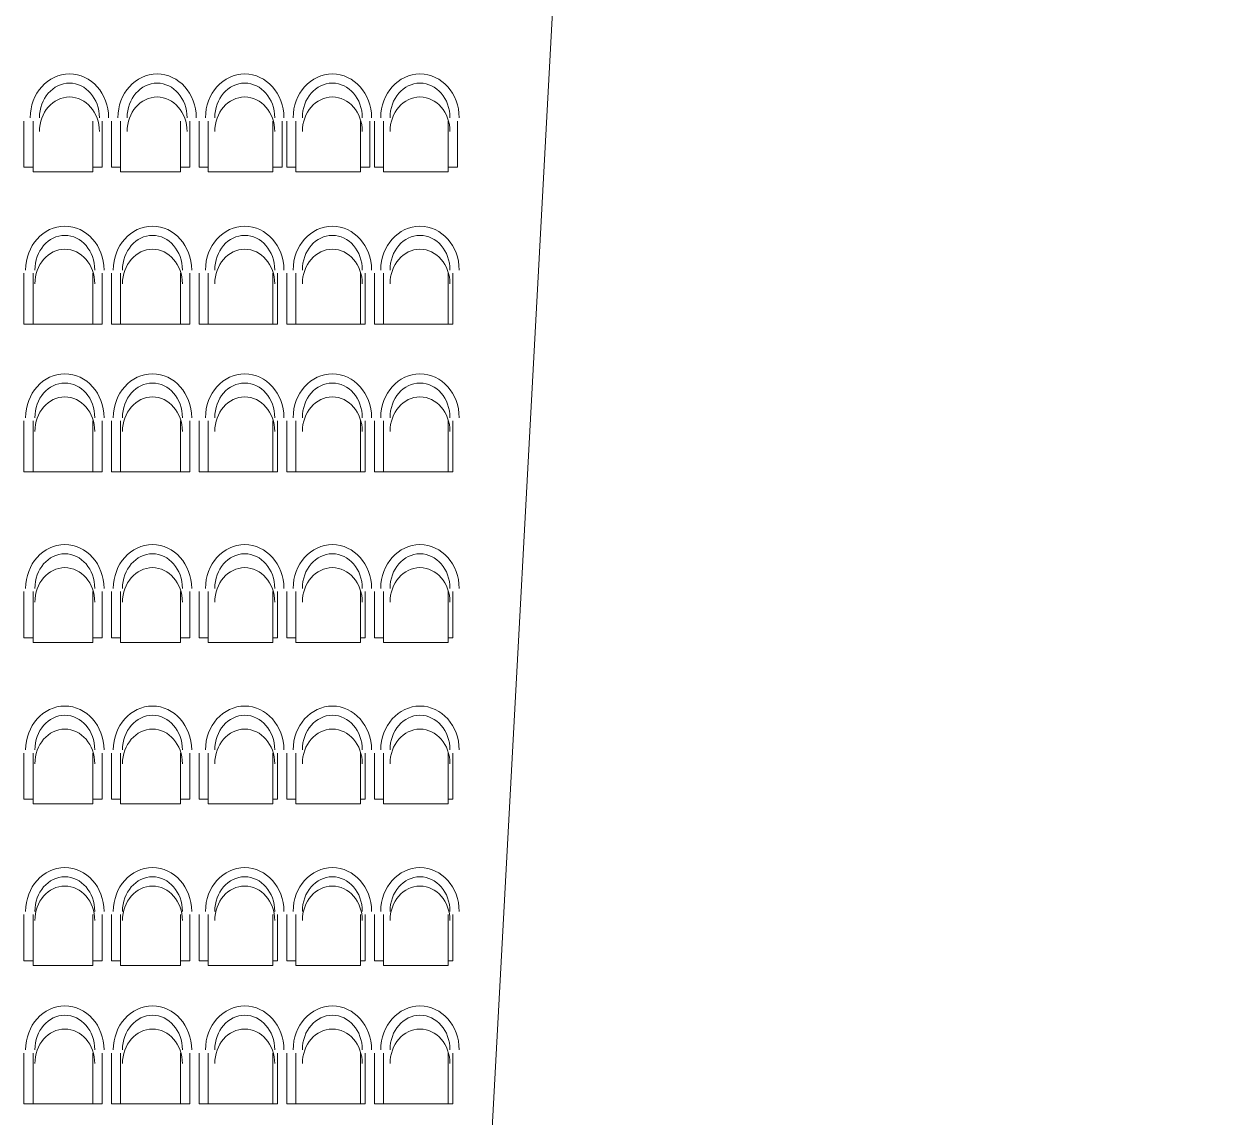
# Model space of a CAD drawing. Header units: inches. Extents: x 1969 to 240164, y 1364 to 46451.
# Drawn here: x 33285 to 34165, y 18268 to 19075 of the extents above; entities that cross this region are included whole.
import ezdxf

# ---------------------------------------------------------------- set-up
doc = ezdxf.new("R2010")
doc.units = ezdxf.units.IN
doc.header["$MEASUREMENT"] = 0
for name, color, linetype in [('PDF_0', 7, 'Continuous'), ('PDF_HAT', 7, 'Continuous'), ('PDF_ROAD', 7, 'Continuous')]:
    doc.layers.add(name, color=color, linetype=linetype)

msp = doc.modelspace()

# ---------------------------------------------------------------- linework, layer by layer
at = {"layer": 'PDF_0', "lineweight": 0}
for points in [[(33284.94, 19003.62), (33284.94, 18969.53), (33291.76, 18969.53)], [(33291.76, 19003.62), (33291.76, 18966.12), (33336.07, 18966.12), (33336.07, 19003.62)], [(33342.89, 19003.62), (33342.89, 18969.53), (33336.07, 18969.53)], [(33349.71, 19003.62), (33349.71, 18969.53), (33356.52, 18969.53)], [(33356.52, 19003.62), (33356.52, 18966.12), (33400.84, 18966.12), (33400.84, 19003.62)], [(33407.66, 19003.62), (33407.66, 18969.53), (33400.84, 18969.53)], [(33414.47, 19003.62), (33414.47, 18969.53), (33421.29, 18969.53)], [(33421.29, 19003.62), (33421.29, 18966.12), (33469.01, 18966.12), (33469.01, 19003.62)], [(33475.83, 19003.62), (33475.83, 18969.53), (33469.01, 18969.53)], [(33479.24, 19003.62), (33479.24, 18969.53), (33486.06, 18969.53)], [(33486.06, 19003.62), (33486.06, 18966.12), (33533.78, 18966.12), (33533.78, 19003.62)], [(33540.6, 19003.62), (33540.6, 18969.53), (33533.78, 18969.53)], [(33544, 19003.62), (33544, 18969.53), (33550.82, 18969.53)], [(33550.82, 19003.62), (33550.82, 18966.12), (33598.54, 18966.12), (33598.54, 19003.62)], [(33605.36, 19003.62), (33605.36, 18969.53), (33598.54, 18969.53)], [(33284.94, 18782.05), (33284.94, 18744.56), (33291.76, 18744.56)], [(33336.07, 18782.05), (33336.07, 18744.56), (33291.76, 18744.56), (33291.76, 18782.05)], [(33342.89, 18782.05), (33342.89, 18744.56), (33336.07, 18744.56)], [(33349.71, 18782.05), (33349.71, 18744.56), (33356.52, 18744.56)], [(33400.84, 18782.05), (33400.84, 18744.56), (33356.52, 18744.56), (33356.52, 18782.05)], [(33407.66, 18782.05), (33407.66, 18744.56), (33400.84, 18744.56)], [(33414.47, 18782.05), (33414.47, 18744.56), (33421.29, 18744.56)], [(33469.01, 18782.05), (33469.01, 18744.56), (33421.29, 18744.56), (33421.29, 18782.05)], [(33472.42, 18782.05), (33472.42, 18744.56), (33469.01, 18744.56)], [(33479.24, 18782.05), (33479.24, 18744.56), (33486.06, 18744.56)], [(33533.78, 18782.05), (33533.78, 18744.56), (33486.06, 18744.56), (33486.06, 18782.05)], [(33537.19, 18782.05), (33537.19, 18744.56), (33533.78, 18744.56)], [(33544, 18782.05), (33544, 18744.56), (33550.82, 18744.56)], [(33598.54, 18782.05), (33598.54, 18744.56), (33550.82, 18744.56), (33550.82, 18782.05)], [(33601.95, 18782.05), (33601.95, 18744.56), (33598.54, 18744.56)], [(33284.94, 18655.93), (33284.94, 18621.84), (33291.76, 18621.84)], [(33336.07, 18655.93), (33336.07, 18618.43), (33291.76, 18618.43), (33291.76, 18655.93)], [(33342.89, 18655.93), (33342.89, 18621.84), (33336.07, 18621.84)], [(33349.71, 18655.93), (33349.71, 18621.84), (33356.52, 18621.84)], [(33400.84, 18655.93), (33400.84, 18618.43), (33356.52, 18618.43), (33356.52, 18655.93)], [(33407.66, 18655.93), (33407.66, 18621.84), (33400.84, 18621.84)], [(33414.47, 18655.93), (33414.47, 18621.84), (33421.29, 18621.84)], [(33469.01, 18655.93), (33469.01, 18618.43), (33421.29, 18618.43), (33421.29, 18655.93)], [(33472.42, 18655.93), (33472.42, 18621.84), (33469.01, 18621.84)], [(33479.24, 18655.93), (33479.24, 18621.84), (33486.06, 18621.84)], [(33533.78, 18655.93), (33533.78, 18618.43), (33486.06, 18618.43), (33486.06, 18655.93)], [(33537.19, 18655.93), (33537.19, 18621.84), (33533.78, 18621.84)], [(33544, 18655.93), (33544, 18621.84), (33550.82, 18621.84)], [(33598.54, 18655.93), (33598.54, 18618.43), (33550.82, 18618.43), (33550.82, 18655.93)], [(33601.95, 18655.93), (33601.95, 18621.84), (33598.54, 18621.84)], [(33284.94, 18536.63), (33284.94, 18502.54), (33291.76, 18502.54)], [(33336.07, 18536.63), (33336.07, 18499.13), (33291.76, 18499.13), (33291.76, 18536.63)], [(33342.89, 18536.63), (33342.89, 18502.54), (33336.07, 18502.54)], [(33349.71, 18536.63), (33349.71, 18502.54), (33356.52, 18502.54)], [(33400.84, 18536.63), (33400.84, 18499.13), (33356.52, 18499.13), (33356.52, 18536.63)], [(33407.66, 18536.63), (33407.66, 18502.54), (33400.84, 18502.54)], [(33414.47, 18536.63), (33414.47, 18502.54), (33421.29, 18502.54)], [(33469.01, 18536.63), (33469.01, 18499.13), (33421.29, 18499.13), (33421.29, 18536.63)], [(33472.42, 18536.63), (33472.42, 18502.54), (33469.01, 18502.54)], [(33479.24, 18536.63), (33479.24, 18502.54), (33486.06, 18502.54)], [(33533.78, 18536.63), (33533.78, 18499.13), (33486.06, 18499.13), (33486.06, 18536.63)], [(33537.19, 18536.63), (33537.19, 18502.54), (33533.78, 18502.54)], [(33544, 18536.63), (33544, 18502.54), (33550.82, 18502.54)], [(33598.54, 18536.63), (33598.54, 18499.13), (33550.82, 18499.13), (33550.82, 18536.63)], [(33601.95, 18536.63), (33601.95, 18502.54), (33598.54, 18502.54)], [(33284.94, 18417.32), (33284.94, 18383.23), (33291.76, 18383.23)], [(33336.07, 18417.32), (33336.07, 18379.82), (33291.76, 18379.82), (33291.76, 18417.32)], [(33342.89, 18417.32), (33342.89, 18383.23), (33336.07, 18383.23)], [(33349.71, 18417.32), (33349.71, 18383.23), (33356.52, 18383.23)], [(33400.84, 18417.32), (33400.84, 18379.82), (33356.52, 18379.82), (33356.52, 18417.32)], [(33407.66, 18417.32), (33407.66, 18383.23), (33400.84, 18383.23)], [(33414.47, 18417.32), (33414.47, 18383.23), (33421.29, 18383.23)], [(33469.01, 18417.32), (33469.01, 18379.82), (33421.29, 18379.82), (33421.29, 18417.32)], [(33472.42, 18417.32), (33472.42, 18383.23), (33469.01, 18383.23)], [(33479.24, 18417.32), (33479.24, 18383.23), (33486.06, 18383.23)], [(33533.78, 18417.32), (33533.78, 18379.82), (33486.06, 18379.82), (33486.06, 18417.32)], [(33537.19, 18417.32), (33537.19, 18383.23), (33533.78, 18383.23)], [(33544, 18417.32), (33544, 18383.23), (33550.82, 18383.23)], [(33598.54, 18417.32), (33598.54, 18379.82), (33550.82, 18379.82), (33550.82, 18417.32)], [(33601.95, 18417.32), (33601.95, 18383.23), (33598.54, 18383.23)], [(33284.94, 18315.06), (33284.94, 18277.56), (33291.76, 18277.56)], [(33336.07, 18315.06), (33336.07, 18277.56), (33291.76, 18277.56), (33291.76, 18315.06)], [(33342.89, 18315.06), (33342.89, 18277.56), (33336.07, 18277.56)], [(33349.71, 18315.06), (33349.71, 18277.56), (33356.52, 18277.56)], [(33400.84, 18315.06), (33400.84, 18277.56), (33356.52, 18277.56), (33356.52, 18315.06)], [(33407.66, 18315.06), (33407.66, 18277.56), (33400.84, 18277.56)], [(33414.47, 18315.06), (33414.47, 18277.56), (33421.29, 18277.56)], [(33469.01, 18315.06), (33469.01, 18277.56), (33421.29, 18277.56), (33421.29, 18315.06)], [(33472.42, 18315.06), (33472.42, 18277.56), (33469.01, 18277.56)], [(33479.24, 18315.06), (33479.24, 18277.56), (33486.06, 18277.56)], [(33533.78, 18315.06), (33533.78, 18277.56), (33486.06, 18277.56), (33486.06, 18315.06)], [(33537.19, 18315.06), (33537.19, 18277.56), (33533.78, 18277.56)], [(33544, 18315.06), (33544, 18277.56), (33550.82, 18277.56)], [(33598.54, 18315.06), (33598.54, 18277.56), (33550.82, 18277.56), (33550.82, 18315.06)], [(33601.95, 18315.06), (33601.95, 18277.56), (33598.54, 18277.56)]]:
    msp.add_lwpolyline(points, dxfattribs=at)
for points in [[(33284.94, 18853.64), (33291.76, 18853.64), (33336.07, 18853.64), (33342.89, 18853.64), (33342.89, 18891.13), (33342.89, 18853.64), (33336.07, 18853.64), (33291.76, 18853.64), (33291.76, 18891.13), (33291.76, 18853.64), (33284.94, 18853.64), (33284.94, 18891.13)], [(33336.07, 18853.64), (33336.07, 18891.13)], [(33349.71, 18853.64), (33356.52, 18853.64), (33400.84, 18853.64), (33407.66, 18853.64), (33407.66, 18891.13), (33407.66, 18853.64), (33400.84, 18853.64), (33356.52, 18853.64), (33356.52, 18891.13), (33356.52, 18853.64), (33349.71, 18853.64), (33349.71, 18891.13)], [(33400.84, 18853.64), (33400.84, 18891.13)], [(33414.47, 18853.64), (33421.29, 18853.64), (33469.01, 18853.64), (33472.42, 18853.64), (33472.42, 18891.13), (33472.42, 18853.64), (33469.01, 18853.64), (33421.29, 18853.64), (33421.29, 18891.13), (33421.29, 18853.64), (33414.47, 18853.64), (33414.47, 18891.13)], [(33469.01, 18853.64), (33469.01, 18891.13)], [(33479.24, 18853.64), (33486.06, 18853.64), (33533.78, 18853.64), (33537.19, 18853.64), (33537.19, 18891.13), (33537.19, 18853.64), (33533.78, 18853.64), (33486.06, 18853.64), (33486.06, 18891.13), (33486.06, 18853.64), (33479.24, 18853.64), (33479.24, 18891.13)], [(33533.78, 18853.64), (33533.78, 18891.13)], [(33544, 18853.64), (33550.82, 18853.64), (33598.54, 18853.64), (33601.95, 18853.64), (33601.95, 18891.13), (33601.95, 18853.64), (33598.54, 18853.64), (33550.82, 18853.64), (33550.82, 18891.13), (33550.82, 18853.64), (33544, 18853.64), (33544, 18891.13)], [(33598.54, 18853.64), (33598.54, 18891.13)]]:
    msp.add_lwpolyline(points, close=True, dxfattribs=at)
for points in [[(33318.66, 19038.42), (33302.66, 19038.42), (33289.69, 19023.93), (33289.69, 19006.04)], [(33347.64, 19006.04), (33347.64, 19023.93), (33334.67, 19038.42), (33318.66, 19038.42)], [(33383.43, 19038.42), (33367.43, 19038.42), (33354.46, 19023.93), (33354.46, 19006.04)], [(33412.4, 19006.04), (33412.4, 19023.93), (33399.43, 19038.42), (33383.43, 19038.42)], [(33448.2, 19038.42), (33432.2, 19038.42), (33419.23, 19023.93), (33419.23, 19006.04)], [(33477.17, 19006.04), (33477.17, 19023.93), (33464.2, 19038.42), (33448.2, 19038.42)], [(33512.97, 19038.42), (33496.97, 19038.42), (33483.99, 19023.93), (33483.99, 19006.04)], [(33541.94, 19006.04), (33541.94, 19023.93), (33528.97, 19038.42), (33512.97, 19038.42)], [(33577.74, 19038.42), (33561.74, 19038.42), (33548.76, 19023.93), (33548.76, 19006.04)], [(33606.71, 19006.04), (33606.71, 19023.93), (33593.74, 19038.42), (33577.74, 19038.42)], [(33318.66, 19031.61), (33306.43, 19031.61), (33296.51, 19020.16), (33296.51, 19006.04)], [(33340.82, 19006.04), (33340.82, 19020.16), (33330.9, 19031.61), (33318.66, 19031.61)], [(33383.43, 19031.61), (33371.19, 19031.61), (33361.27, 19020.16), (33361.27, 19006.04)], [(33405.59, 19006.04), (33405.59, 19020.16), (33395.67, 19031.61), (33383.43, 19031.61)], [(33448.2, 19031.61), (33435.96, 19031.61), (33426.04, 19020.16), (33426.04, 19006.04)], [(33470.36, 19006.04), (33470.36, 19020.16), (33460.44, 19031.61), (33448.2, 19031.61)], [(33512.97, 19031.61), (33500.73, 19031.61), (33490.81, 19020.16), (33490.81, 19006.04)], [(33535.12, 19006.04), (33535.12, 19020.16), (33525.21, 19031.61), (33512.97, 19031.61)], [(33577.74, 19031.61), (33565.5, 19031.61), (33555.58, 19020.16), (33555.58, 19006.04)], [(33599.89, 19006.04), (33599.89, 19020.16), (33589.97, 19031.61), (33577.74, 19031.61)], [(33318.66, 19021.38), (33306.43, 19021.38), (33296.51, 19009.93), (33296.51, 18995.81)], [(33340.82, 18995.81), (33340.82, 19009.93), (33330.9, 19021.38), (33318.66, 19021.38)], [(33383.43, 19021.38), (33371.19, 19021.38), (33361.27, 19009.93), (33361.27, 18995.81)], [(33405.59, 18995.81), (33405.59, 19009.93), (33395.67, 19021.38), (33383.43, 19021.38)], [(33448.2, 19021.38), (33435.96, 19021.38), (33426.04, 19009.93), (33426.04, 18995.81)], [(33470.36, 18995.81), (33470.36, 19009.93), (33460.44, 19021.38), (33448.2, 19021.38)], [(33512.97, 19021.38), (33500.73, 19021.38), (33490.81, 19009.93), (33490.81, 18995.81)], [(33535.12, 18995.81), (33535.12, 19009.93), (33525.21, 19021.38), (33512.97, 19021.38)], [(33577.74, 19021.38), (33565.5, 19021.38), (33555.58, 19009.93), (33555.58, 18995.81)], [(33599.89, 18995.81), (33599.89, 19009.93), (33589.97, 19021.38), (33577.74, 19021.38)], [(33315.26, 18925.93), (33299.25, 18925.93), (33286.28, 18911.43), (33286.28, 18893.55)], [(33315.26, 18925.93), (33299.25, 18925.93), (33286.28, 18911.43), (33286.28, 18893.55)], [(33344.23, 18893.55), (33344.23, 18911.43), (33331.26, 18925.93), (33315.26, 18925.93)], [(33344.23, 18893.55), (33344.23, 18911.43), (33331.26, 18925.93), (33315.26, 18925.93)], [(33380.03, 18925.93), (33364.02, 18925.93), (33351.05, 18911.43), (33351.05, 18893.55)], [(33380.03, 18925.93), (33364.02, 18925.93), (33351.05, 18911.43), (33351.05, 18893.55)], [(33409, 18893.55), (33409, 18911.43), (33396.03, 18925.93), (33380.03, 18925.93)], [(33409, 18893.55), (33409, 18911.43), (33396.03, 18925.93), (33380.03, 18925.93)], [(33448.2, 18925.93), (33432.2, 18925.93), (33419.23, 18911.43), (33419.23, 18893.55)], [(33448.2, 18925.93), (33432.2, 18925.93), (33419.23, 18911.43), (33419.23, 18893.55)], [(33477.17, 18893.55), (33477.17, 18911.43), (33464.2, 18925.93), (33448.2, 18925.93)], [(33477.17, 18893.55), (33477.17, 18911.43), (33464.2, 18925.93), (33448.2, 18925.93)], [(33512.97, 18925.93), (33496.97, 18925.93), (33483.99, 18911.43), (33483.99, 18893.55)], [(33512.97, 18925.93), (33496.97, 18925.93), (33483.99, 18911.43), (33483.99, 18893.55)], [(33541.94, 18893.55), (33541.94, 18911.43), (33528.97, 18925.93), (33512.97, 18925.93)], [(33541.94, 18893.55), (33541.94, 18911.43), (33528.97, 18925.93), (33512.97, 18925.93)], [(33577.74, 18925.93), (33561.74, 18925.93), (33548.76, 18911.43), (33548.76, 18893.55)], [(33577.74, 18925.93), (33561.74, 18925.93), (33548.76, 18911.43), (33548.76, 18893.55)], [(33606.71, 18893.55), (33606.71, 18911.43), (33593.74, 18925.93), (33577.74, 18925.93)], [(33606.71, 18893.55), (33606.71, 18911.43), (33593.74, 18925.93), (33577.74, 18925.93)], [(33315.26, 18919.11), (33303.02, 18919.11), (33293.1, 18907.67), (33293.1, 18893.55)], [(33315.26, 18919.11), (33303.02, 18919.11), (33293.1, 18907.67), (33293.1, 18893.55)], [(33337.41, 18893.55), (33337.41, 18907.67), (33327.49, 18919.11), (33315.26, 18919.11)], [(33337.41, 18893.55), (33337.41, 18907.67), (33327.49, 18919.11), (33315.26, 18919.11)], [(33380.03, 18919.11), (33367.79, 18919.11), (33357.87, 18907.67), (33357.87, 18893.55)], [(33380.03, 18919.11), (33367.79, 18919.11), (33357.87, 18907.67), (33357.87, 18893.55)], [(33402.18, 18893.55), (33402.18, 18907.67), (33392.26, 18919.11), (33380.03, 18919.11)], [(33402.18, 18893.55), (33402.18, 18907.67), (33392.26, 18919.11), (33380.03, 18919.11)], [(33448.2, 18919.11), (33435.96, 18919.11), (33426.04, 18907.67), (33426.04, 18893.55)], [(33448.2, 18919.11), (33435.96, 18919.11), (33426.04, 18907.67), (33426.04, 18893.55)], [(33470.36, 18893.55), (33470.36, 18907.67), (33460.44, 18919.11), (33448.2, 18919.11)], [(33470.36, 18893.55), (33470.36, 18907.67), (33460.44, 18919.11), (33448.2, 18919.11)], [(33512.97, 18919.11), (33500.73, 18919.11), (33490.81, 18907.67), (33490.81, 18893.55)], [(33512.97, 18919.11), (33500.73, 18919.11), (33490.81, 18907.67), (33490.81, 18893.55)], [(33535.12, 18893.55), (33535.12, 18907.67), (33525.21, 18919.11), (33512.97, 18919.11)], [(33535.12, 18893.55), (33535.12, 18907.67), (33525.21, 18919.11), (33512.97, 18919.11)], [(33577.74, 18919.11), (33565.5, 18919.11), (33555.58, 18907.67), (33555.58, 18893.55)], [(33577.74, 18919.11), (33565.5, 18919.11), (33555.58, 18907.67), (33555.58, 18893.55)], [(33599.89, 18893.55), (33599.89, 18907.67), (33589.97, 18919.11), (33577.74, 18919.11)], [(33599.89, 18893.55), (33599.89, 18907.67), (33589.97, 18919.11), (33577.74, 18919.11)], [(33315.26, 18908.89), (33303.02, 18908.89), (33293.1, 18897.44), (33293.1, 18883.32)], [(33315.26, 18908.89), (33303.02, 18908.89), (33293.1, 18897.44), (33293.1, 18883.32)], [(33337.41, 18883.32), (33337.41, 18897.44), (33327.49, 18908.89), (33315.26, 18908.89)], [(33337.41, 18883.32), (33337.41, 18897.44), (33327.49, 18908.89), (33315.26, 18908.89)], [(33380.03, 18908.89), (33367.79, 18908.89), (33357.87, 18897.44), (33357.87, 18883.32)], [(33380.03, 18908.89), (33367.79, 18908.89), (33357.87, 18897.44), (33357.87, 18883.32)], [(33402.18, 18883.32), (33402.18, 18897.44), (33392.26, 18908.89), (33380.03, 18908.89)], [(33402.18, 18883.32), (33402.18, 18897.44), (33392.26, 18908.89), (33380.03, 18908.89)], [(33448.2, 18908.89), (33435.96, 18908.89), (33426.04, 18897.44), (33426.04, 18883.32)], [(33448.2, 18908.89), (33435.96, 18908.89), (33426.04, 18897.44), (33426.04, 18883.32)], [(33470.36, 18883.32), (33470.36, 18897.44), (33460.44, 18908.89), (33448.2, 18908.89)], [(33470.36, 18883.32), (33470.36, 18897.44), (33460.44, 18908.89), (33448.2, 18908.89)], [(33512.97, 18908.89), (33500.73, 18908.89), (33490.81, 18897.44), (33490.81, 18883.32)], [(33512.97, 18908.89), (33500.73, 18908.89), (33490.81, 18897.44), (33490.81, 18883.32)], [(33535.12, 18883.32), (33535.12, 18897.44), (33525.21, 18908.89), (33512.97, 18908.89)], [(33535.12, 18883.32), (33535.12, 18897.44), (33525.21, 18908.89), (33512.97, 18908.89)], [(33577.74, 18908.89), (33565.5, 18908.89), (33555.58, 18897.44), (33555.58, 18883.32)], [(33577.74, 18908.89), (33565.5, 18908.89), (33555.58, 18897.44), (33555.58, 18883.32)], [(33599.89, 18883.32), (33599.89, 18897.44), (33589.97, 18908.89), (33577.74, 18908.89)], [(33599.89, 18883.32), (33599.89, 18897.44), (33589.97, 18908.89), (33577.74, 18908.89)], [(33315.26, 18816.85), (33299.25, 18816.85), (33286.28, 18802.35), (33286.28, 18784.47)], [(33315.26, 18810.03), (33303.02, 18810.03), (33293.1, 18798.59), (33293.1, 18784.47)], [(33344.23, 18784.47), (33344.23, 18802.35), (33331.26, 18816.85), (33315.26, 18816.85)], [(33337.41, 18784.47), (33337.41, 18798.59), (33327.49, 18810.03), (33315.26, 18810.03)], [(33380.03, 18816.85), (33364.02, 18816.85), (33351.05, 18802.35), (33351.05, 18784.47)], [(33380.03, 18810.03), (33367.79, 18810.03), (33357.87, 18798.59), (33357.87, 18784.47)], [(33409, 18784.47), (33409, 18802.35), (33396.03, 18816.85), (33380.03, 18816.85)], [(33402.18, 18784.47), (33402.18, 18798.59), (33392.26, 18810.03), (33380.03, 18810.03)], [(33448.2, 18816.85), (33432.2, 18816.85), (33419.23, 18802.35), (33419.23, 18784.47)], [(33448.2, 18810.03), (33435.96, 18810.03), (33426.04, 18798.59), (33426.04, 18784.47)], [(33477.17, 18784.47), (33477.17, 18802.35), (33464.2, 18816.85), (33448.2, 18816.85)], [(33470.36, 18784.47), (33470.36, 18798.59), (33460.44, 18810.03), (33448.2, 18810.03)], [(33512.97, 18816.85), (33496.97, 18816.85), (33483.99, 18802.35), (33483.99, 18784.47)], [(33512.97, 18810.03), (33500.73, 18810.03), (33490.81, 18798.59), (33490.81, 18784.47)], [(33541.94, 18784.47), (33541.94, 18802.35), (33528.97, 18816.85), (33512.97, 18816.85)], [(33535.12, 18784.47), (33535.12, 18798.59), (33525.21, 18810.03), (33512.97, 18810.03)], [(33577.74, 18816.85), (33561.74, 18816.85), (33548.76, 18802.35), (33548.76, 18784.47)], [(33577.74, 18810.03), (33565.5, 18810.03), (33555.58, 18798.59), (33555.58, 18784.47)], [(33606.71, 18784.47), (33606.71, 18802.35), (33593.74, 18816.85), (33577.74, 18816.85)], [(33599.89, 18784.47), (33599.89, 18798.59), (33589.97, 18810.03), (33577.74, 18810.03)], [(33315.26, 18799.81), (33303.02, 18799.81), (33293.1, 18788.36), (33293.1, 18774.24)], [(33337.41, 18774.24), (33337.41, 18788.36), (33327.49, 18799.81), (33315.26, 18799.81)], [(33380.03, 18799.81), (33367.79, 18799.81), (33357.87, 18788.36), (33357.87, 18774.24)], [(33402.18, 18774.24), (33402.18, 18788.36), (33392.26, 18799.81), (33380.03, 18799.81)], [(33448.2, 18799.81), (33435.96, 18799.81), (33426.04, 18788.36), (33426.04, 18774.24)], [(33470.36, 18774.24), (33470.36, 18788.36), (33460.44, 18799.81), (33448.2, 18799.81)], [(33512.97, 18799.81), (33500.73, 18799.81), (33490.81, 18788.36), (33490.81, 18774.24)], [(33535.12, 18774.24), (33535.12, 18788.36), (33525.21, 18799.81), (33512.97, 18799.81)], [(33577.74, 18799.81), (33565.5, 18799.81), (33555.58, 18788.36), (33555.58, 18774.24)], [(33599.89, 18774.24), (33599.89, 18788.36), (33589.97, 18799.81), (33577.74, 18799.81)], [(33315.26, 18690.72), (33299.25, 18690.72), (33286.28, 18676.22), (33286.28, 18658.34)], [(33344.23, 18658.34), (33344.23, 18676.22), (33331.26, 18690.72), (33315.26, 18690.72)], [(33380.03, 18690.72), (33364.02, 18690.72), (33351.05, 18676.22), (33351.05, 18658.34)], [(33409, 18658.34), (33409, 18676.22), (33396.03, 18690.72), (33380.03, 18690.72)], [(33448.2, 18690.72), (33432.2, 18690.72), (33419.23, 18676.22), (33419.23, 18658.34)], [(33477.17, 18658.34), (33477.17, 18676.22), (33464.2, 18690.72), (33448.2, 18690.72)], [(33512.97, 18690.72), (33496.97, 18690.72), (33483.99, 18676.22), (33483.99, 18658.34)], [(33541.94, 18658.34), (33541.94, 18676.22), (33528.97, 18690.72), (33512.97, 18690.72)], [(33577.74, 18690.72), (33561.74, 18690.72), (33548.76, 18676.22), (33548.76, 18658.34)], [(33606.71, 18658.34), (33606.71, 18676.22), (33593.74, 18690.72), (33577.74, 18690.72)], [(33315.26, 18683.9), (33303.02, 18683.9), (33293.1, 18672.46), (33293.1, 18658.34)], [(33337.41, 18658.34), (33337.41, 18672.46), (33327.49, 18683.9), (33315.26, 18683.9)], [(33380.03, 18683.9), (33367.79, 18683.9), (33357.87, 18672.46), (33357.87, 18658.34)], [(33402.18, 18658.34), (33402.18, 18672.46), (33392.26, 18683.9), (33380.03, 18683.9)], [(33448.2, 18683.9), (33435.96, 18683.9), (33426.04, 18672.46), (33426.04, 18658.34)], [(33470.36, 18658.34), (33470.36, 18672.46), (33460.44, 18683.9), (33448.2, 18683.9)], [(33512.97, 18683.9), (33500.73, 18683.9), (33490.81, 18672.46), (33490.81, 18658.34)], [(33535.12, 18658.34), (33535.12, 18672.46), (33525.21, 18683.9), (33512.97, 18683.9)], [(33577.74, 18683.9), (33565.5, 18683.9), (33555.58, 18672.46), (33555.58, 18658.34)], [(33599.89, 18658.34), (33599.89, 18672.46), (33589.97, 18683.9), (33577.74, 18683.9)], [(33315.26, 18673.68), (33303.02, 18673.68), (33293.1, 18662.23), (33293.1, 18648.11)], [(33337.41, 18648.11), (33337.41, 18662.23), (33327.49, 18673.68), (33315.26, 18673.68)], [(33380.03, 18673.68), (33367.79, 18673.68), (33357.87, 18662.23), (33357.87, 18648.11)], [(33402.18, 18648.11), (33402.18, 18662.23), (33392.26, 18673.68), (33380.03, 18673.68)], [(33448.2, 18673.68), (33435.96, 18673.68), (33426.04, 18662.23), (33426.04, 18648.11)], [(33470.36, 18648.11), (33470.36, 18662.23), (33460.44, 18673.68), (33448.2, 18673.68)], [(33512.97, 18673.68), (33500.73, 18673.68), (33490.81, 18662.23), (33490.81, 18648.11)], [(33535.12, 18648.11), (33535.12, 18662.23), (33525.21, 18673.68), (33512.97, 18673.68)], [(33577.74, 18673.68), (33565.5, 18673.68), (33555.58, 18662.23), (33555.58, 18648.11)], [(33599.89, 18648.11), (33599.89, 18662.23), (33589.97, 18673.68), (33577.74, 18673.68)], [(33315.26, 18571.41), (33299.25, 18571.41), (33286.28, 18556.91), (33286.28, 18539.03)], [(33344.23, 18539.03), (33344.23, 18556.91), (33331.26, 18571.41), (33315.26, 18571.41)], [(33380.03, 18571.41), (33364.02, 18571.41), (33351.05, 18556.91), (33351.05, 18539.03)], [(33409, 18539.03), (33409, 18556.91), (33396.03, 18571.41), (33380.03, 18571.41)], [(33448.2, 18571.41), (33432.2, 18571.41), (33419.23, 18556.91), (33419.23, 18539.03)], [(33477.17, 18539.03), (33477.17, 18556.91), (33464.2, 18571.41), (33448.2, 18571.41)], [(33512.97, 18571.41), (33496.97, 18571.41), (33483.99, 18556.91), (33483.99, 18539.03)], [(33541.94, 18539.03), (33541.94, 18556.91), (33528.97, 18571.41), (33512.97, 18571.41)], [(33577.74, 18571.41), (33561.74, 18571.41), (33548.76, 18556.91), (33548.76, 18539.03)], [(33606.71, 18539.03), (33606.71, 18556.91), (33593.74, 18571.41), (33577.74, 18571.41)], [(33315.26, 18564.59), (33303.02, 18564.59), (33293.1, 18553.15), (33293.1, 18539.03)], [(33337.41, 18539.03), (33337.41, 18553.15), (33327.49, 18564.59), (33315.26, 18564.59)], [(33380.03, 18564.59), (33367.79, 18564.59), (33357.87, 18553.15), (33357.87, 18539.03)], [(33402.18, 18539.03), (33402.18, 18553.15), (33392.26, 18564.59), (33380.03, 18564.59)], [(33448.2, 18564.59), (33435.96, 18564.59), (33426.04, 18553.15), (33426.04, 18539.03)], [(33470.36, 18539.03), (33470.36, 18553.15), (33460.44, 18564.59), (33448.2, 18564.59)], [(33512.97, 18564.59), (33500.73, 18564.59), (33490.81, 18553.15), (33490.81, 18539.03)], [(33535.12, 18539.03), (33535.12, 18553.15), (33525.21, 18564.59), (33512.97, 18564.59)], [(33577.74, 18564.59), (33565.5, 18564.59), (33555.58, 18553.15), (33555.58, 18539.03)], [(33599.89, 18539.03), (33599.89, 18553.15), (33589.97, 18564.59), (33577.74, 18564.59)], [(33315.26, 18554.37), (33303.02, 18554.37), (33293.1, 18542.92), (33293.1, 18528.8)], [(33337.41, 18528.8), (33337.41, 18542.92), (33327.49, 18554.37), (33315.26, 18554.37)], [(33380.03, 18554.37), (33367.79, 18554.37), (33357.87, 18542.92), (33357.87, 18528.8)], [(33402.18, 18528.8), (33402.18, 18542.92), (33392.26, 18554.37), (33380.03, 18554.37)], [(33448.2, 18554.37), (33435.96, 18554.37), (33426.04, 18542.92), (33426.04, 18528.8)], [(33470.36, 18528.8), (33470.36, 18542.92), (33460.44, 18554.37), (33448.2, 18554.37)], [(33512.97, 18554.37), (33500.73, 18554.37), (33490.81, 18542.92), (33490.81, 18528.8)], [(33535.12, 18528.8), (33535.12, 18542.92), (33525.21, 18554.37), (33512.97, 18554.37)], [(33577.74, 18554.37), (33565.5, 18554.37), (33555.58, 18542.92), (33555.58, 18528.8)], [(33599.89, 18528.8), (33599.89, 18542.92), (33589.97, 18554.37), (33577.74, 18554.37)], [(33315.26, 18452.1), (33299.25, 18452.1), (33286.28, 18437.6), (33286.28, 18419.72)], [(33344.23, 18419.72), (33344.23, 18437.6), (33331.26, 18452.1), (33315.26, 18452.1)], [(33380.03, 18452.1), (33364.02, 18452.1), (33351.05, 18437.6), (33351.05, 18419.72)], [(33409, 18419.72), (33409, 18437.6), (33396.03, 18452.1), (33380.03, 18452.1)], [(33448.2, 18452.1), (33432.2, 18452.1), (33419.23, 18437.6), (33419.23, 18419.72)], [(33477.17, 18419.72), (33477.17, 18437.6), (33464.2, 18452.1), (33448.2, 18452.1)], [(33512.97, 18452.1), (33496.97, 18452.1), (33483.99, 18437.6), (33483.99, 18419.72)], [(33541.94, 18419.72), (33541.94, 18437.6), (33528.97, 18452.1), (33512.97, 18452.1)], [(33577.74, 18452.1), (33561.74, 18452.1), (33548.76, 18437.6), (33548.76, 18419.72)], [(33606.71, 18419.72), (33606.71, 18437.6), (33593.74, 18452.1), (33577.74, 18452.1)], [(33315.26, 18445.28), (33303.02, 18445.28), (33293.1, 18433.84), (33293.1, 18419.72)], [(33337.41, 18419.72), (33337.41, 18433.84), (33327.49, 18445.28), (33315.26, 18445.28)], [(33380.03, 18445.28), (33367.79, 18445.28), (33357.87, 18433.84), (33357.87, 18419.72)], [(33402.18, 18419.72), (33402.18, 18433.84), (33392.26, 18445.28), (33380.03, 18445.28)], [(33448.2, 18445.28), (33435.96, 18445.28), (33426.04, 18433.84), (33426.04, 18419.72)], [(33470.36, 18419.72), (33470.36, 18433.84), (33460.44, 18445.28), (33448.2, 18445.28)], [(33512.97, 18445.28), (33500.73, 18445.28), (33490.81, 18433.84), (33490.81, 18419.72)], [(33535.12, 18419.72), (33535.12, 18433.84), (33525.21, 18445.28), (33512.97, 18445.28)], [(33577.74, 18445.28), (33565.5, 18445.28), (33555.58, 18433.84), (33555.58, 18419.72)], [(33599.89, 18419.72), (33599.89, 18433.84), (33589.97, 18445.28), (33577.74, 18445.28)], [(33315.26, 18438.47), (33303.02, 18438.47), (33293.1, 18427.02), (33293.1, 18412.9)], [(33337.41, 18412.9), (33337.41, 18427.02), (33327.49, 18438.47), (33315.26, 18438.47)], [(33380.03, 18438.47), (33367.79, 18438.47), (33357.87, 18427.02), (33357.87, 18412.9)], [(33402.18, 18412.9), (33402.18, 18427.02), (33392.26, 18438.47), (33380.03, 18438.47)], [(33448.2, 18438.47), (33435.96, 18438.47), (33426.04, 18427.02), (33426.04, 18412.9)], [(33470.36, 18412.9), (33470.36, 18427.02), (33460.44, 18438.47), (33448.2, 18438.47)], [(33512.97, 18438.47), (33500.73, 18438.47), (33490.81, 18427.02), (33490.81, 18412.9)], [(33535.12, 18412.9), (33535.12, 18427.02), (33525.21, 18438.47), (33512.97, 18438.47)], [(33577.74, 18438.47), (33565.5, 18438.47), (33555.58, 18427.02), (33555.58, 18412.9)], [(33599.89, 18412.9), (33599.89, 18427.02), (33589.97, 18438.47), (33577.74, 18438.47)], [(33315.26, 18349.84), (33299.25, 18349.84), (33286.28, 18335.34), (33286.28, 18317.45)], [(33315.26, 18343.02), (33303.02, 18343.02), (33293.1, 18331.57), (33293.1, 18317.45)], [(33344.23, 18317.45), (33344.23, 18335.34), (33331.26, 18349.84), (33315.26, 18349.84)], [(33337.41, 18317.45), (33337.41, 18331.57), (33327.49, 18343.02), (33315.26, 18343.02)], [(33380.03, 18349.84), (33364.02, 18349.84), (33351.05, 18335.34), (33351.05, 18317.45)], [(33380.03, 18343.02), (33367.79, 18343.02), (33357.87, 18331.57), (33357.87, 18317.45)], [(33409, 18317.45), (33409, 18335.34), (33396.03, 18349.84), (33380.03, 18349.84)], [(33402.18, 18317.45), (33402.18, 18331.57), (33392.26, 18343.02), (33380.03, 18343.02)], [(33448.2, 18349.84), (33432.2, 18349.84), (33419.23, 18335.34), (33419.23, 18317.45)], [(33448.2, 18343.02), (33435.96, 18343.02), (33426.04, 18331.57), (33426.04, 18317.45)], [(33477.17, 18317.45), (33477.17, 18335.34), (33464.2, 18349.84), (33448.2, 18349.84)], [(33470.36, 18317.45), (33470.36, 18331.57), (33460.44, 18343.02), (33448.2, 18343.02)], [(33512.97, 18349.84), (33496.97, 18349.84), (33483.99, 18335.34), (33483.99, 18317.45)], [(33512.97, 18343.02), (33500.73, 18343.02), (33490.81, 18331.57), (33490.81, 18317.45)], [(33541.94, 18317.45), (33541.94, 18335.34), (33528.97, 18349.84), (33512.97, 18349.84)], [(33535.12, 18317.45), (33535.12, 18331.57), (33525.21, 18343.02), (33512.97, 18343.02)], [(33577.74, 18349.84), (33561.74, 18349.84), (33548.76, 18335.34), (33548.76, 18317.45)], [(33577.74, 18343.02), (33565.5, 18343.02), (33555.58, 18331.57), (33555.58, 18317.45)], [(33606.71, 18317.45), (33606.71, 18335.34), (33593.74, 18349.84), (33577.74, 18349.84)], [(33599.89, 18317.45), (33599.89, 18331.57), (33589.97, 18343.02), (33577.74, 18343.02)], [(33315.26, 18332.79), (33303.02, 18332.79), (33293.1, 18321.35), (33293.1, 18307.23)], [(33337.41, 18307.23), (33337.41, 18321.35), (33327.49, 18332.79), (33315.26, 18332.79)], [(33380.03, 18332.79), (33367.79, 18332.79), (33357.87, 18321.35), (33357.87, 18307.23)], [(33402.18, 18307.23), (33402.18, 18321.35), (33392.26, 18332.79), (33380.03, 18332.79)], [(33448.2, 18332.79), (33435.96, 18332.79), (33426.04, 18321.35), (33426.04, 18307.23)], [(33470.36, 18307.23), (33470.36, 18321.35), (33460.44, 18332.79), (33448.2, 18332.79)], [(33512.97, 18332.79), (33500.73, 18332.79), (33490.81, 18321.35), (33490.81, 18307.23)], [(33535.12, 18307.23), (33535.12, 18321.35), (33525.21, 18332.79), (33512.97, 18332.79)], [(33577.74, 18332.79), (33565.5, 18332.79), (33555.58, 18321.35), (33555.58, 18307.23)], [(33599.89, 18307.23), (33599.89, 18321.35), (33589.97, 18332.79), (33577.74, 18332.79)]]:
    msp.add_open_spline(points, degree=3, dxfattribs=at)
at = {"layer": 'PDF_HAT', "lineweight": 0}
msp.add_lwpolyline([(35882.38, 26172.14), (36755.01, 26127.82), (36737.97, 25824.45), (37300.4, 25797.18), (37286.77, 25486.99), (37470.84, 25480.17), (37276.54, 21887.39), (36983.39, 21904.43), (36755.01, 17677.63), (36567.53, 17687.86), (36553.9, 17391.3), (35234.72, 17452.66), (35224.5, 17237.91), (33830.34, 17309.49), (33857.61, 17831.02), (33608.77, 17844.66), (33837.15, 22074.87), (35091.56, 22003.28), (35135.87, 22582.77), (34849.54, 22603.22)], dxfattribs=at)
at = {"layer": 'PDF_ROAD', "lineweight": 0}
msp.add_lwpolyline([(35023.38, 22933.86), (34883.63, 22933.86), (34863.17, 22603.22), (34181.43, 22654.35), (34137.12, 22057.82), (33837.15, 22074.87), (33608.77, 17844.66)], dxfattribs=at)

doc.saveas('drawing.dxf')
